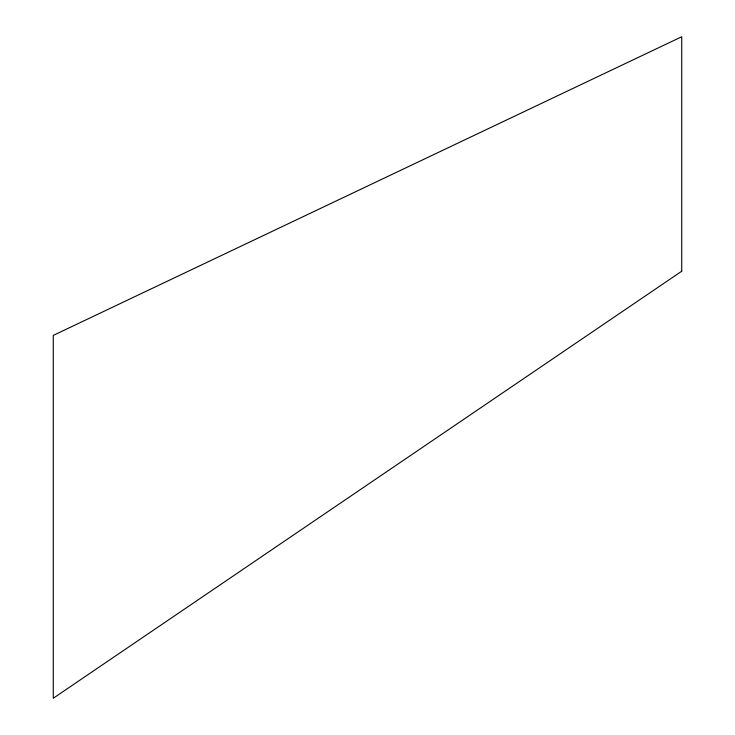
<?xml version="1.0" encoding="UTF-8"?>
<svg xmlns="http://www.w3.org/2000/svg" width="735" height="735" viewBox="0 0 735 735"><rect width="100%" height="100%" fill="white"/><g stroke="black" fill="none" stroke-linecap="round" stroke-linejoin="round"><path stroke-width="1.1" d="M681.731 271.215L53.269 698.25L53.269 335.399L681.731 36.75L681.731 271.215"/></g></svg>
